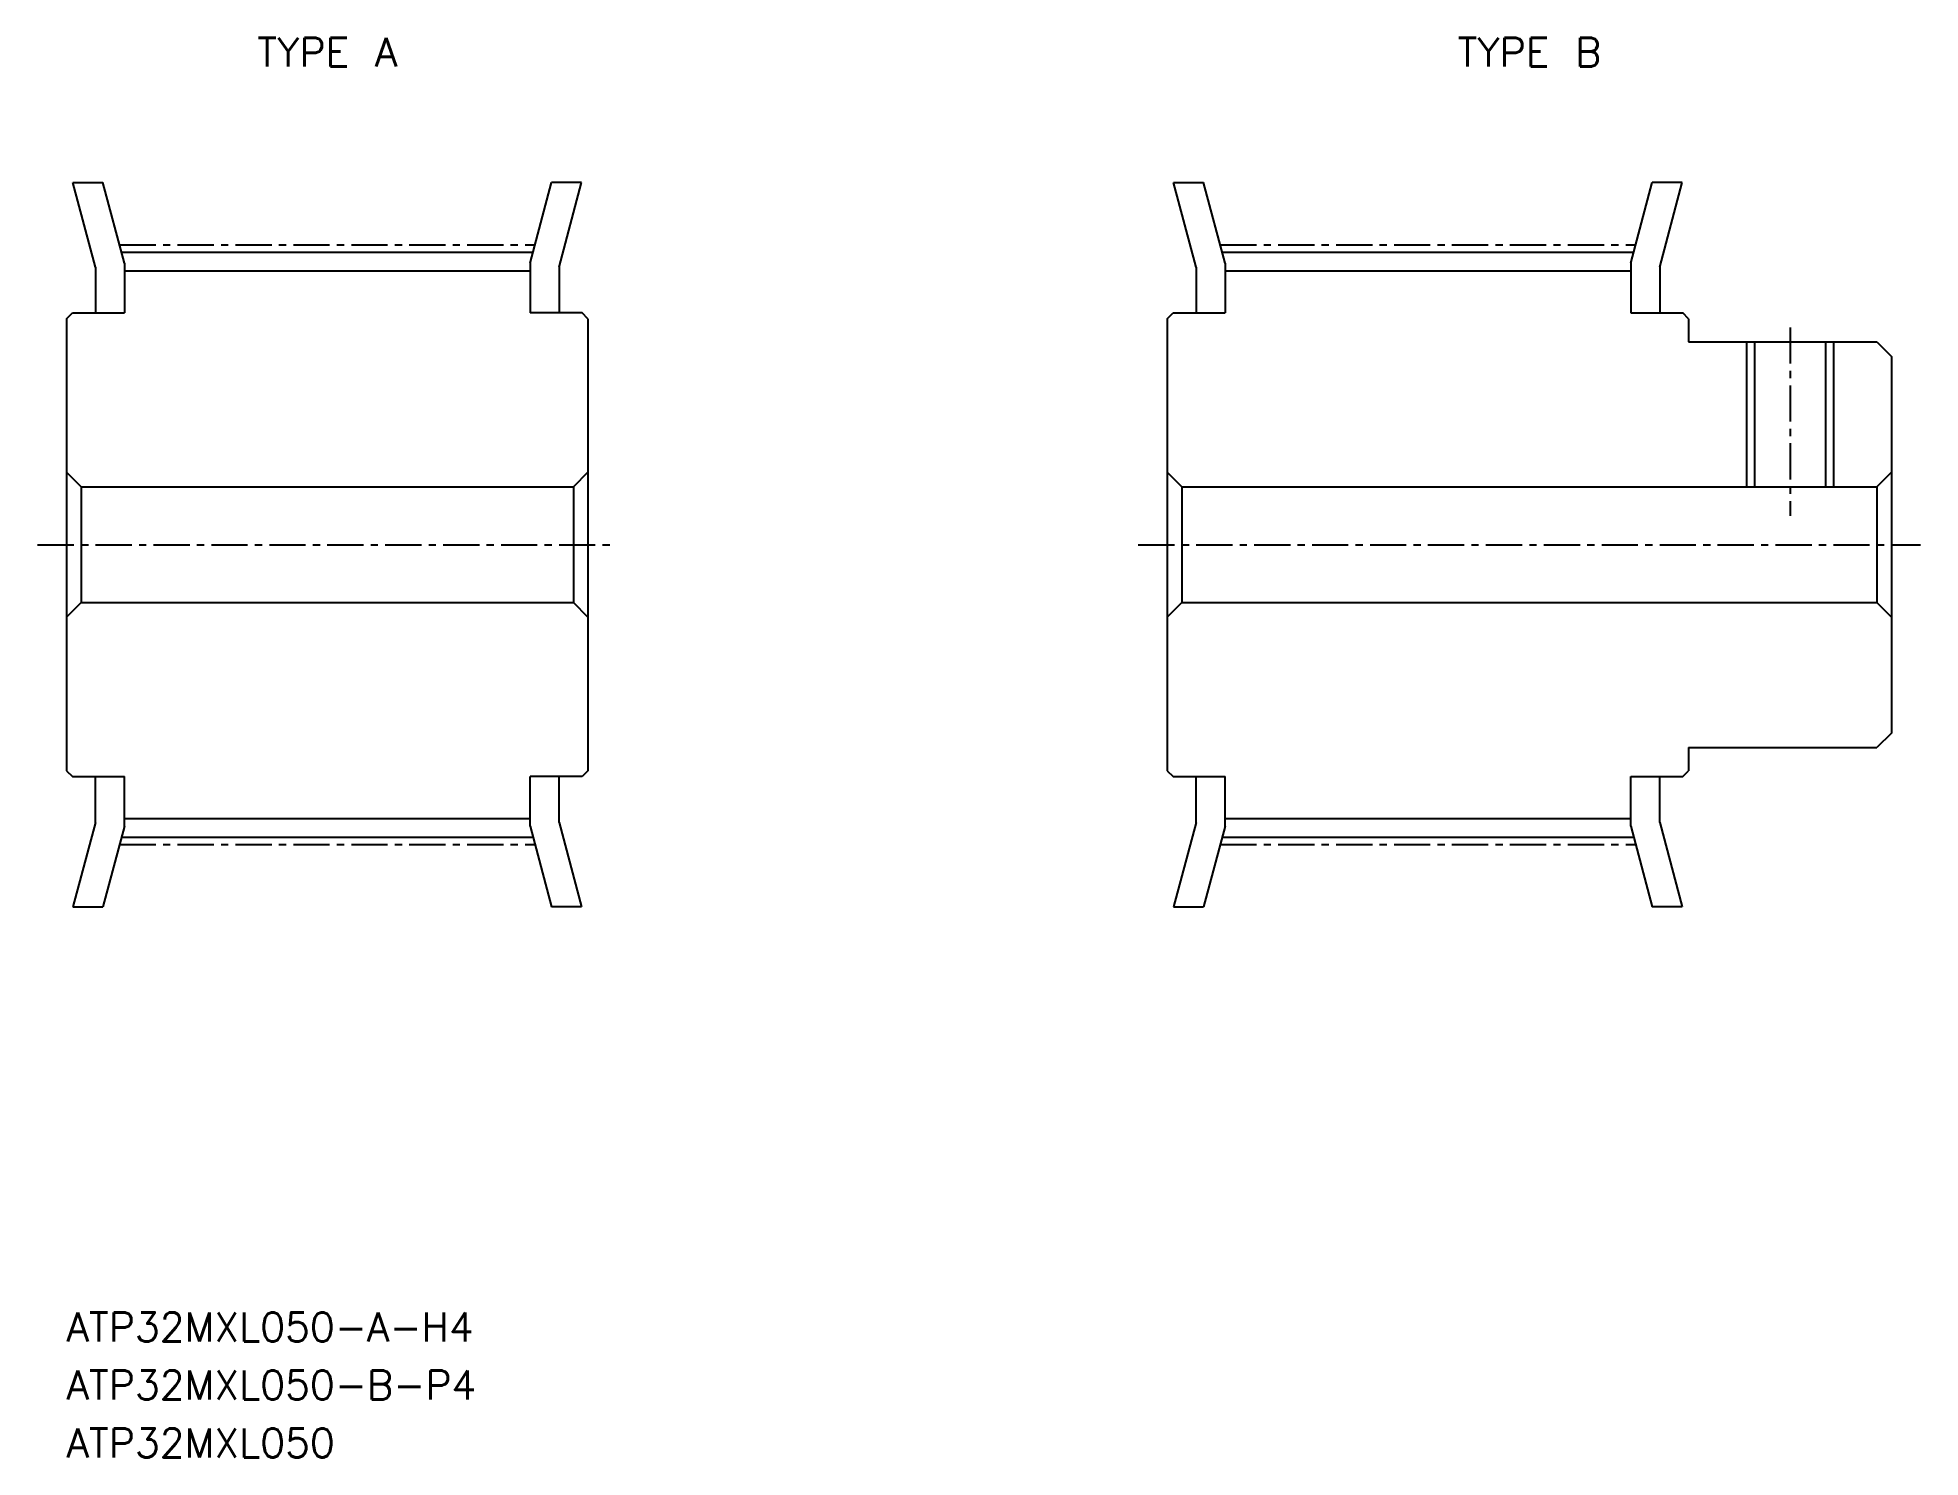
# Model space of a CAD drawing. Extents: x -237.4 to -172.4, y -23.6 to 25.4.
import ezdxf
from ezdxf.enums import TextEntityAlignment as Align

# ---------------------------------------------------------------- set-up
doc = ezdxf.new("R2010")
doc.units = 0
doc.linetypes.add('CENTER', pattern=[2, 1.25, -0.25, 0.25, -0.25])
doc.linetypes.add('DASHED', pattern=[19.05, 12.7, -6.35])
doc.layers.get('0').update_dxf_attribs({"linetype": 'CONTINUOUS'})
doc.layers.add('CENTER', color=1, linetype='CENTER')
doc.styles.add('MISUMI', font='txt.shx')

msp = doc.modelspace()

# ---------------------------------------------------------------- linework, layer by layer
at = {"color": 7, "linetype": 'CONTINUOUS'}
for p, q in [((-236.158, 20.446), (-235.123, 20.446)), ((-235.376, 17.53), (-236.158, 20.446)), ((-234.376, 17.661), (-235.123, 20.446)), ((-220.376, 17.661), (-219.63, 20.446)), ((-218.595, 20.446), (-219.63, 20.446)), ((-219.376, 17.53), (-218.595, 20.446)), ((-198.158, 20.446), (-197.123, 20.446)), ((-197.376, 17.53), (-198.158, 20.446)), ((-196.376, 17.661), (-197.123, 20.446)), ((-182.376, 17.661), (-181.63, 20.446)), ((-180.595, 20.446), (-181.63, 20.446)), ((-181.376, 17.53), (-180.595, 20.446)), ((-234.478, 18.041), (-220.274, 18.041)), ((-234.376, 17.661), (-234.376, 15.946)), ((-220.376, 17.661), (-220.376, 15.946)), ((-196.478, 18.041), (-182.274, 18.041)), ((-196.376, 17.661), (-196.376, 15.946)), ((-182.376, 17.661), (-182.376, 15.946)), ((-235.376, 17.53), (-235.376, 15.946)), ((-234.376, 17.401), (-220.376, 17.401)), ((-219.376, 17.53), (-219.376, 15.946)), ((-197.376, 17.53), (-197.376, 15.946)), ((-196.376, 17.401), (-182.376, 17.401)), ((-181.376, 17.53), (-181.376, 15.946)), ((-236.376, 15.746), (-236.176, 15.946)), ((-236.376, 15.746), (-236.376, 0.146)), ((-236.176, 15.946), (-234.376, 15.946)), ((-218.576, 15.946), (-220.376, 15.946)), ((-218.376, 15.746), (-218.576, 15.946)), ((-218.376, 15.746), (-218.376, 0.146)), ((-198.376, 15.746), (-198.176, 15.946)), ((-198.376, 15.746), (-198.376, 0.146)), ((-198.176, 15.946), (-196.376, 15.946)), ((-182.376, 15.946), (-180.576, 15.946)), ((-180.376, 15.746), (-180.576, 15.946)), ((-180.376, 15.746), (-180.376, 14.946)), ((-180.376, 14.946), (-173.876, 14.946)), ((-173.876, 14.946), (-173.376, 14.446)), ((-173.376, 14.446), (-173.376, 1.446)), ((-236.376, 10.596), (-236.376, 10.596)), ((-236.376, 10.446), (-235.876, 9.946)), ((-218.376, 10.446), (-218.876, 9.946)), ((-218.376, 10.596), (-218.376, 10.596)), ((-198.376, 10.596), (-198.376, 10.596)), ((-198.376, 10.446), (-197.876, 9.946)), ((-173.376, 10.446), (-173.876, 9.946)), ((-235.876, 9.946), (-218.876, 9.946)), ((-235.876, 9.946), (-235.876, 5.946)), ((-218.876, 9.946), (-218.876, 5.946)), ((-197.876, 9.946), (-173.876, 9.946)), ((-197.876, 9.946), (-197.876, 5.946)), ((-173.876, 9.946), (-173.876, 5.946)), ((-236.376, 7.946), (-236.376, 7.946)), ((-218.376, 7.946), (-218.376, 7.946)), ((-198.376, 7.946), (-198.376, 7.946)), ((-236.376, 5.446), (-235.876, 5.946)), ((-235.876, 5.946), (-218.876, 5.946)), ((-218.376, 5.446), (-218.876, 5.946)), ((-198.376, 5.446), (-197.876, 5.946)), ((-197.876, 5.946), (-173.876, 5.946)), ((-173.376, 5.446), (-173.876, 5.946)), ((-236.376, 5.296), (-236.376, 5.296)), ((-218.376, 5.296), (-218.376, 5.296)), ((-198.376, 5.296), (-198.376, 5.296)), ((-173.376, 1.446), (-173.876, 0.946)), ((-180.376, 0.946), (-173.876, 0.946)), ((-180.376, 0.946), (-180.376, 0.146)), ((-236.376, 0.146), (-236.176, -0.054)), ((-218.376, 0.146), (-218.576, -0.054)), ((-198.376, 0.146), (-198.176, -0.054)), ((-180.576, -0.054), (-180.376, 0.146)), ((-236.176, -0.054), (-234.376, -0.054)), ((-235.376, -1.637), (-235.376, -0.054)), ((-234.376, -1.769), (-234.376, -0.054)), ((-218.576, -0.054), (-220.376, -0.054)), ((-220.376, -1.769), (-220.376, -0.054)), ((-219.376, -1.637), (-219.376, -0.054)), ((-198.176, -0.054), (-196.376, -0.054)), ((-197.376, -1.637), (-197.376, -0.054)), ((-196.376, -1.769), (-196.376, -0.054)), ((-182.376, -1.769), (-182.376, -0.054)), ((-182.376, -0.054), (-180.576, -0.054)), ((-181.376, -1.637), (-181.376, -0.054)), ((-235.376, -1.637), (-236.158, -4.554)), ((-234.376, -1.769), (-235.123, -4.554)), ((-234.376, -1.509), (-220.376, -1.509)), ((-220.376, -1.769), (-219.63, -4.554)), ((-219.376, -1.637), (-218.595, -4.554)), ((-197.376, -1.637), (-198.158, -4.554)), ((-196.376, -1.769), (-197.123, -4.554)), ((-196.376, -1.509), (-182.376, -1.509)), ((-182.376, -1.769), (-181.63, -4.554)), ((-181.376, -1.637), (-180.595, -4.554)), ((-234.478, -2.149), (-220.274, -2.149)), ((-196.478, -2.149), (-182.274, -2.149)), ((-236.158, -4.554), (-235.123, -4.554)), ((-218.595, -4.554), (-219.63, -4.554)), ((-198.158, -4.554), (-197.123, -4.554)), ((-180.595, -4.554), (-181.63, -4.554))]:
    msp.add_line(p, q, dxfattribs=at)
at = {"color": 3, "linetype": 'DASHED'}
for p, q in [((-178.376, 14.946), (-178.376, 9.946)), ((-178.101, 14.946), (-178.101, 9.946)), ((-175.651, 14.946), (-175.651, 9.946)), ((-175.376, 14.946), (-175.376, 9.946))]:
    msp.add_line(p, q, dxfattribs=at)
at = {"layer": 'CENTER', "color": 1, "linetype": 'CENTER'}
for p, q in [((-234.546, 18.296), (-220.206, 18.296)), ((-196.546, 18.296), (-182.206, 18.296)), ((-176.876, 15.446), (-176.876, 8.946)), ((-237.376, 7.946), (-217.376, 7.946)), ((-199.376, 7.946), (-172.376, 7.946)), ((-234.546, -2.404), (-220.206, -2.404)), ((-196.546, -2.404), (-182.206, -2.404))]:
    msp.add_line(p, q, dxfattribs=at)

# ---------------------------------------------------------------- texts
at = {"color": 7, "linetype": 'CONTINUOUS', "style": 'MISUMI'}
for s, p in [('TYPE A', (-227.376, 24.946)), ('TYPE B', (-185.876, 24.946))]:
    msp.add_text(s, height=1, dxfattribs=at).set_placement(p, align=Align.MIDDLE_CENTER)
for s, p in [('ATP32MXL050-A-H4', (-236.376, -19.554)), ('ATP32MXL050-B-P4', (-236.376, -21.554)), ('ATP32MXL050', (-236.376, -23.554))]:
    msp.add_text(s, height=1, dxfattribs=at).set_placement(p)

doc.saveas('drawing.dxf')
